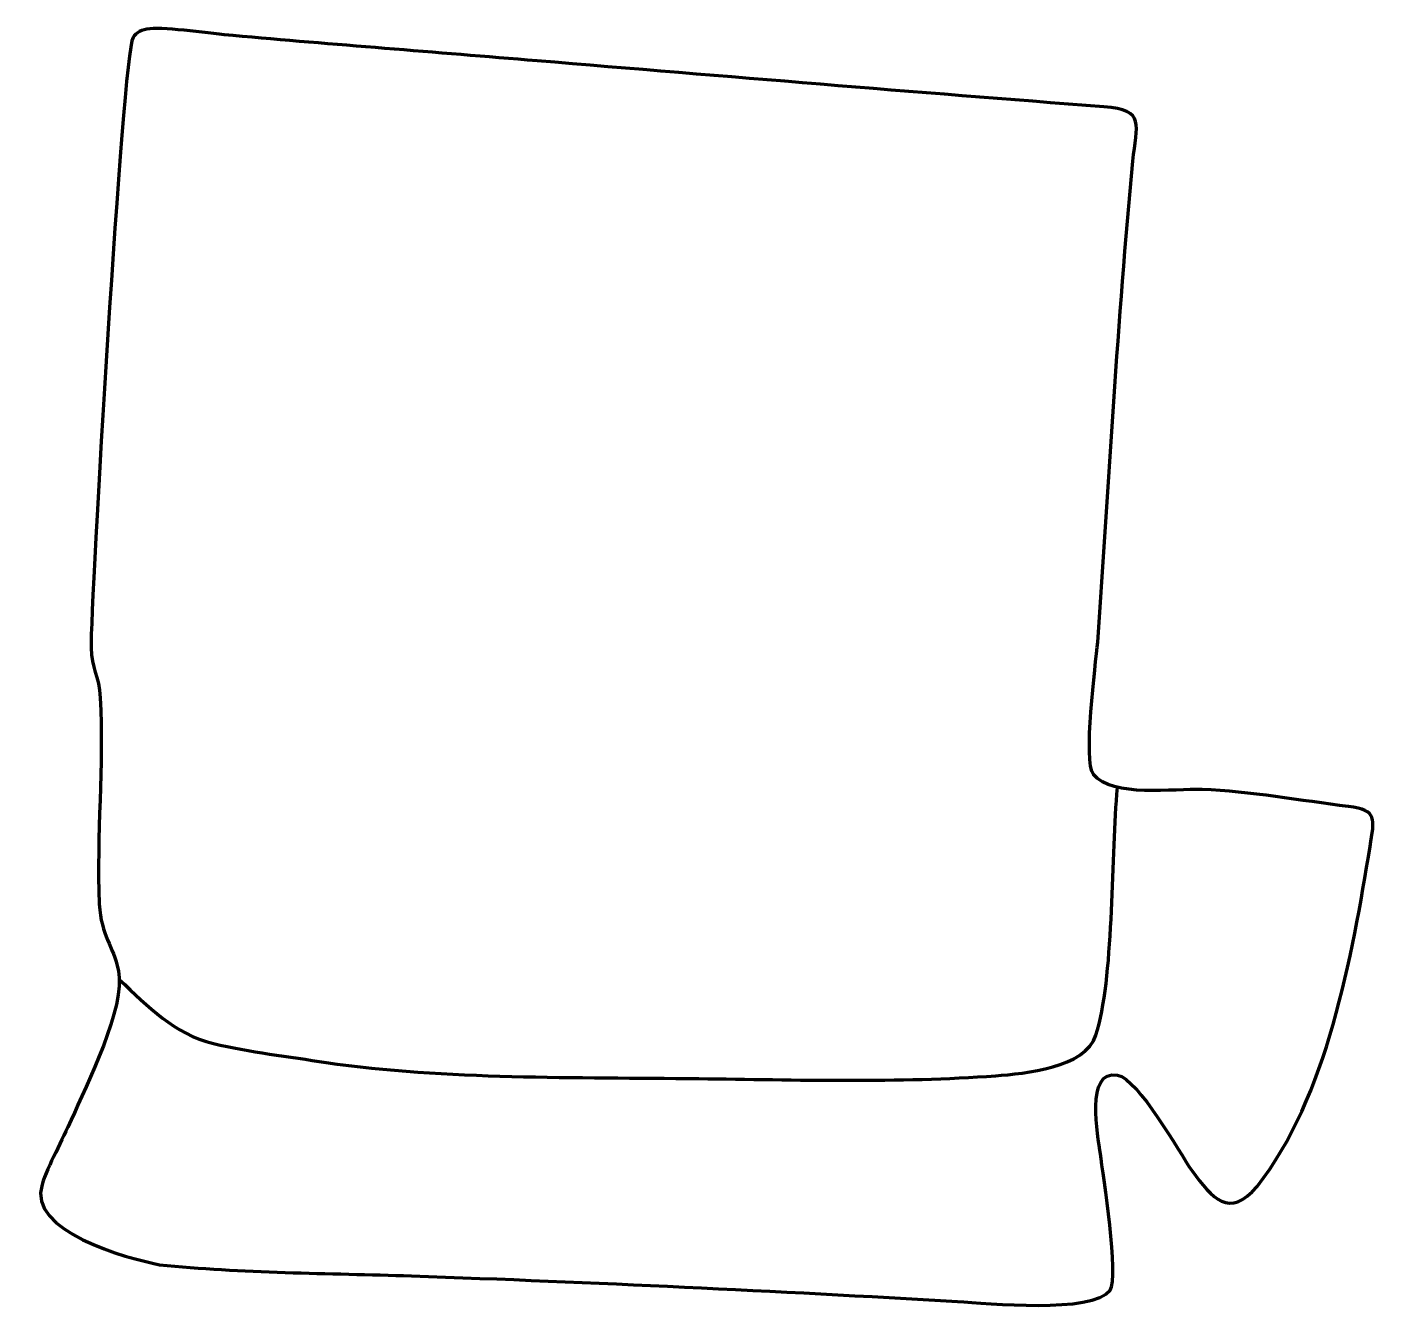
# Model space of a CAD drawing. Header units: millimetres. Extents: x -525 to 64, y 176 to 737.
import ezdxf

# ---------------------------------------------------------------- set-up
doc = ezdxf.new("R2010")
doc.units = ezdxf.units.MM
doc.header["$MEASUREMENT"] = 0
doc.layers.add('layer 2', color=7, linetype='Continuous')
doc.layers.add('layer 3', color=7, linetype='Continuous')

msp = doc.modelspace()

# ---------------------------------------------------------------- linework, layer by layer
at = {"layer": 'layer 2', "color": 140, "lineweight": 158}
msp.add_open_spline([(-484.6748, 321.7515), (-471.6989, 309.8498), (-461.1165, 298.0681), (-443.5273, 293.8038), (-443.5273, 293.8038), (-428.1839, 290.1827), (-410.3197, 288.0552), (-394.5292, 285.5602), (-394.5292, 285.5602), (-342.249, 278.0774), (-284.9635, 279.1786), (-231.9616, 278.5271), (-231.9616, 278.5271), (-189.6457, 277.9997), (-144.5395, 276.6713), (-102.4611, 279.7883), (-102.4611, 279.7883), (-89.7763, 280.728), (-63.347, 283.09), (-58.7282, 297.5006), (-58.7282, 297.5006), (-50.8594, 322.0519), (-52.1012, 372.7673), (-49.5794, 402.5868), (-49.5794, 402.5868), (-49.5794, 402.5868), (-49.325, 405.5943), (-49.325, 405.5943)], degree=3, knots=[0, 0, 0, 0, 0.125, 0.125, 0.125, 0.125, 0.25, 0.25, 0.25, 0.25, 0.375, 0.375, 0.375, 0.375, 0.5, 0.5, 0.5, 0.5, 0.625, 0.625, 0.625, 0.625, 0.75, 0.75, 0.75, 0.75, 1, 1, 1, 1], dxfattribs=at)
at = {"layer": 'layer 3', "color": 242, "lineweight": 158}
msp.add_open_spline([(-302.499, 722.6422), (-220.1047, 715.8442), (-137.7355, 708.9124), (-55.3045, 702.5736), (-55.3045, 702.5736), (-36.6673, 701.1404), (-41.1043, 694.8825), (-42.6413, 678.9105), (-42.6413, 678.9105), (-49.3486, 609.2095), (-52.8505, 538.8988), (-57.9632, 469.0042), (-57.9632, 469.0042), (-58.826, 459.3975), (-64.4459, 416.8968), (-59.7968, 411.1549), (-59.7968, 411.1549), (-51.58, 401.0068), (-24.6537, 405.1197), (-12.3481, 404.6821), (-12.3481, 404.6821), (8.4187, 403.9434), (30.6358, 399.7749), (51.4004, 397.2602), (51.4004, 397.2602), (64.2794, 395.7172), (62.7556, 391.8473), (60.8129, 379.8003), (60.8129, 379.8003), (53.1273, 332.1412), (41.9992, 269.9647), (11.5758, 231.4835), (11.5758, 231.4835), (-0.606, 217.1116), (-8.1484, 226.3545), (-16.7979, 238.2292), (-16.7979, 238.2292), (-22.4909, 246.6705), (-40.357, 278.4306), (-49.2819, 280.0565), (-49.2819, 280.0565), (-63.6321, 282.6708), (-57.7353, 253.279), (-56.8087, 245.707), (-56.8087, 245.707), (-55.5827, 236.3127), (-48.5447, 191.8184), (-52.5882, 186.2368), (-52.5882, 186.2368), (-60.1419, 175.8096), (-106.3705, 180.5199), (-119.1027, 181.3269), (-119.1027, 181.3269), (-198.7132, 185.8496), (-277.6011, 189.7096), (-357.3041, 192.447), (-357.3041, 192.447), (-393.1024, 193.6503), (-431.7493, 193.6108), (-467.1638, 197.3321), (-467.1638, 197.3321), (-481.3494, 200.1737), (-524.9304, 211.6844), (-518.3747, 232.3893), (-518.3747, 232.3893), (-515.8398, 240.3952), (-509.2923, 252.1401), (-505.6575, 260.5784), (-505.6575, 260.5784), (-498.9438, 275.8643), (-481.8222, 309.7374), (-485.0762, 325.6149), (-485.0762, 325.6149), (-487.4206, 337.0545), (-492.5247, 340.2332), (-493.4272, 354.8496), (-493.4272, 354.8496), (-494.6987, 384.8148), (-491.3867, 415.2437), (-492.9726, 444.6792), (-492.9726, 444.6792), (-493.4968, 454.4087), (-496.8952, 457.6605), (-497.0068, 466.4624), (-497.0068, 466.4624), (-497.2411, 484.9407), (-483.3571, 724.3333), (-478.7054, 732.7837), (-478.7054, 732.7837), (-477.4351, 735.0914), (-474.7531, 736.2864), (-471.3799, 736.6398), (-471.3799, 736.6398), (-464.0309, 737.4099), (-444.009, 734.4104), (-435.0902, 733.6328), (-435.0902, 733.6328), (-390.9085, 729.7809), (-346.6983, 726.2827), (-302.499, 722.6422)], degree=3, knots=[0, 0, 0, 0, 0.03846154, 0.03846154, 0.03846154, 0.03846154, 0.07692308, 0.07692308, 0.07692308, 0.07692308, 0.11538462, 0.11538462, 0.11538462, 0.11538462, 0.15384615, 0.15384615, 0.15384615, 0.15384615, 0.19230769, 0.19230769, 0.19230769, 0.19230769, 0.23076923, 0.23076923, 0.23076923, 0.23076923, 0.26923077, 0.26923077, 0.26923077, 0.26923077, 0.30769231, 0.30769231, 0.30769231, 0.30769231, 0.34615385, 0.34615385, 0.34615385, 0.34615385, 0.38461538, 0.38461538, 0.38461538, 0.38461538, 0.42307692, 0.42307692, 0.42307692, 0.42307692, 0.46153846, 0.46153846, 0.46153846, 0.46153846, 0.5, 0.5, 0.5, 0.5, 0.53846154, 0.53846154, 0.53846154, 0.53846154, 0.57692308, 0.57692308, 0.57692308, 0.57692308, 0.61538462, 0.61538462, 0.61538462, 0.61538462, 0.65384615, 0.65384615, 0.65384615, 0.65384615, 0.69230769, 0.69230769, 0.69230769, 0.69230769, 0.73076923, 0.73076923, 0.73076923, 0.73076923, 0.76923077, 0.76923077, 0.76923077, 0.76923077, 0.80769231, 0.80769231, 0.80769231, 0.80769231, 0.84615385, 0.84615385, 0.84615385, 0.84615385, 0.88461538, 0.88461538, 0.88461538, 0.88461538, 0.92307692, 0.92307692, 0.92307692, 0.92307692, 1, 1, 1, 1], dxfattribs=at)

doc.saveas('drawing.dxf')
